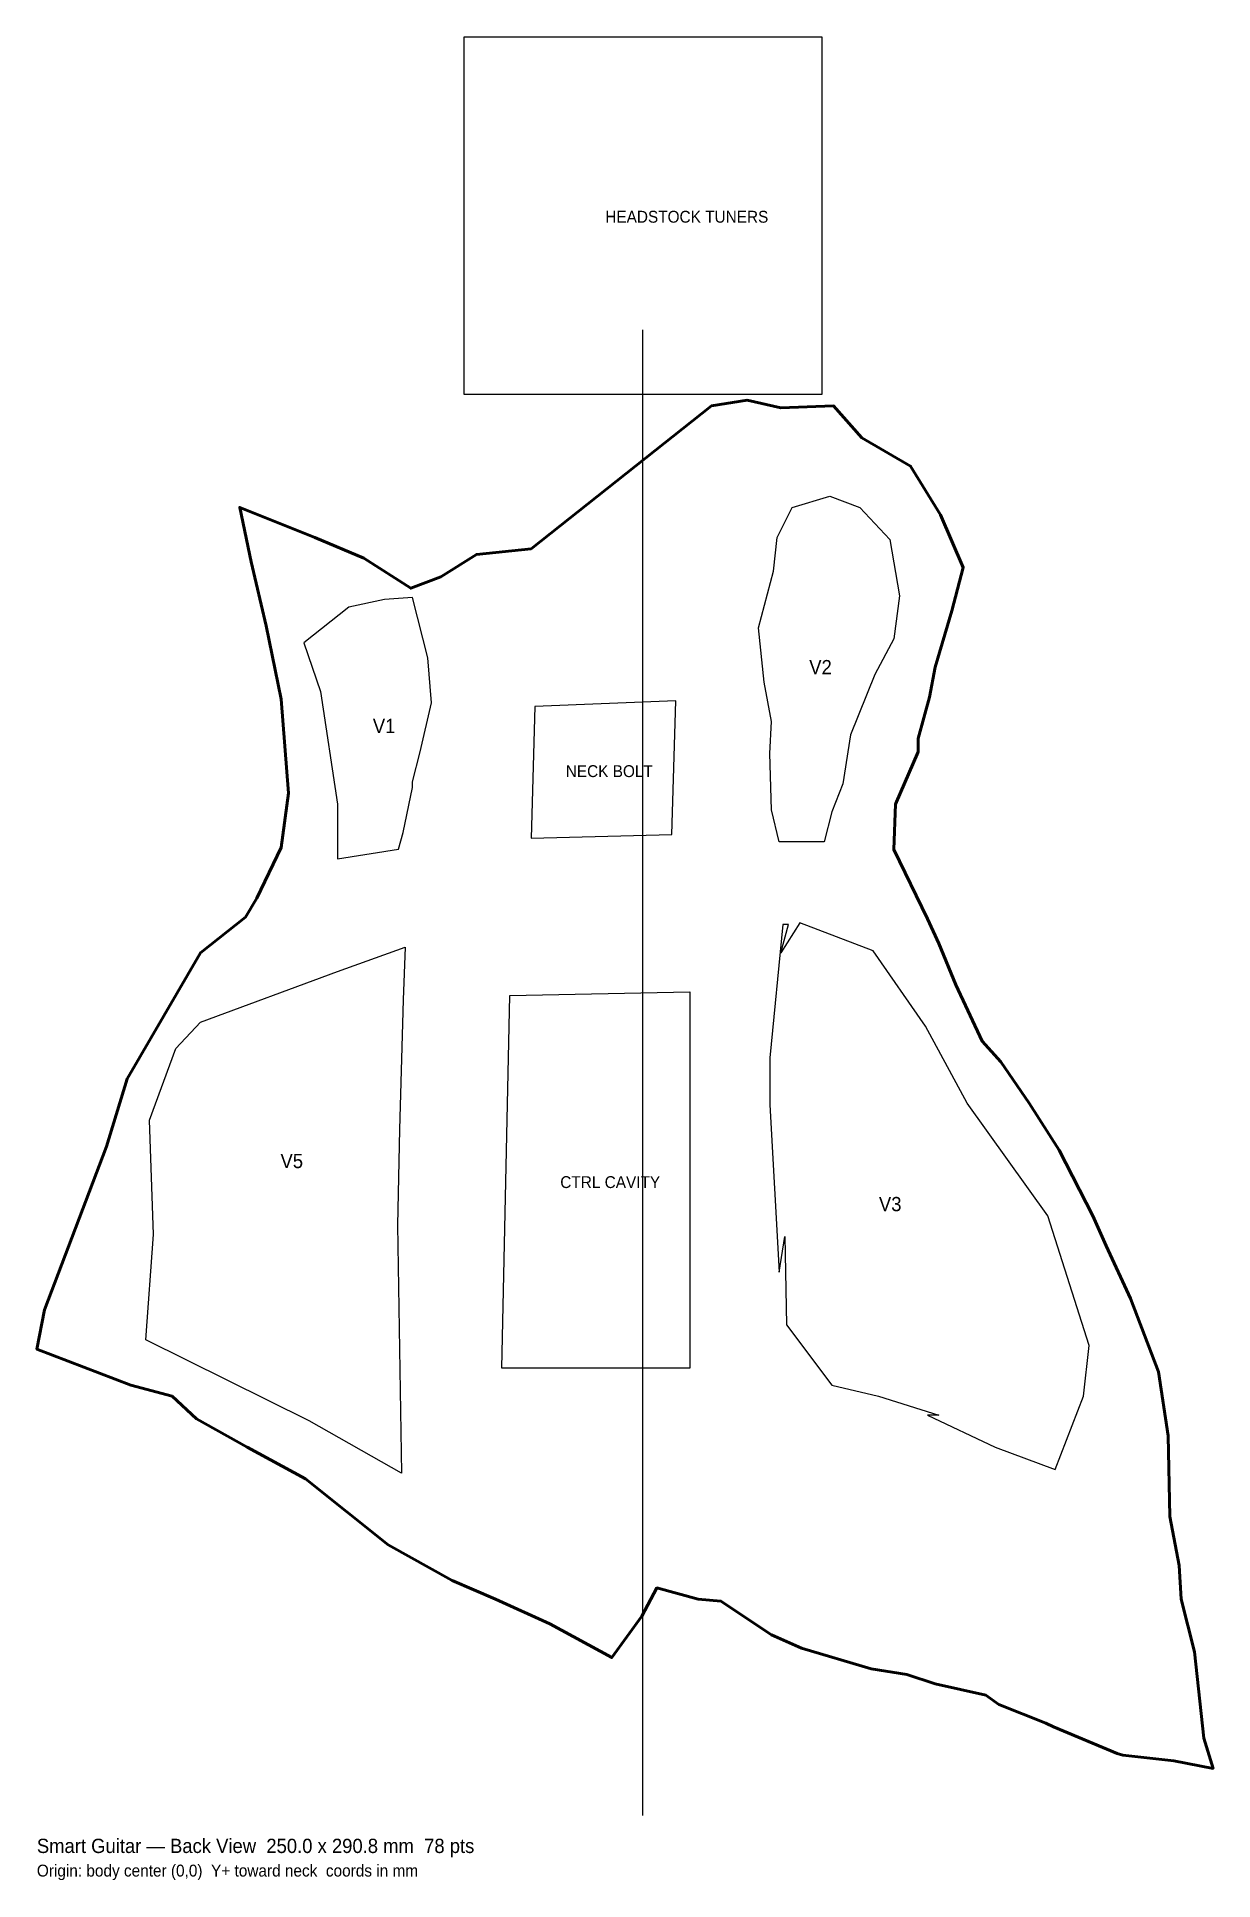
# Model space of a CAD drawing. Header units: millimetres. Extents: x -194 to 183, y -284 to 306.
import ezdxf

# ---------------------------------------------------------------- set-up
doc = ezdxf.new("R2010")
doc.units = ezdxf.units.MM
for name, color, linetype in [('ANNOTATIONS', 7, 'Continuous'), ('BODY_OUTLINE', 7, 'Continuous'), ('CENTERLINE', 8, 'Continuous'), ('CONTROL_CAVITY', 2, 'Continuous'), ('HARDWARE_REFS', 3, 'Continuous'), ('VOID_CHAMBERS', 5, 'Continuous')]:
    doc.layers.add(name, color=color, linetype=linetype)

msp = doc.modelspace()

# ---------------------------------------------------------------- linework, layer by layer
at = {"layer": 'BODY_OUTLINE', "lineweight": 50}
msp.add_lwpolyline([(-35.831, 141.921), (21.938, 187.666), (33.375, 189.475), (44.208, 187.064), (61.069, 187.666), (70.094, 177.436), (85.735, 168.41), (95.363, 152.755), (102.595, 135.909), (98.979, 122.062), (93.57, 104.011), (91.762, 94.383), (88.145, 81.139), (88.145, 76.92), (80.928, 60.074), (80.325, 45.625), (91.159, 23.355), (94.775, 15.535), (100.184, 2.29), (108.607, -15.761), (114.634, -22.375), (123.66, -35.62), (133.288, -50.672), (144.121, -71.737), (148.34, -81.365), (156.16, -98.21), (165.186, -121.686), (168.199, -142.147), (168.802, -168.033), (171.801, -183.674), (172.403, -194.507), (176.622, -211.368), (179.636, -239.047), (182.634, -248.675), (169.993, -246.264), (153.75, -244.471), (151.942, -243.868), (131.48, -235.431), (129.069, -234.24), (114.032, -228.213), (109.813, -225.2), (93.57, -221.599), (84.529, -218.585), (73.108, -216.777), (50.838, -210.162), (41.21, -205.943), (24.952, -195.11), (17.735, -194.507), (4.49, -190.906), (-0.331, -199.931), (-9.96, -213.176), (-29.819, -202.342), (-47.267, -194.507), (-61.114, -188.495), (-81.576, -177.059), (-108.065, -155.994), (-126.718, -145.764), (-142.961, -136.738), (-150.796, -129.506), (-164.026, -125.905), (-194.116, -114.468), (-191.72, -101.827), (-171.861, -49.467), (-165.231, -27.8), (-141.756, 12.521), (-127.321, 23.957), (-123.705, 29.984), (-115.885, 46.227), (-113.474, 63.691), (-115.885, 93.78), (-120.691, 117.256), (-125.513, 137.717), (-129.129, 155.166), (-105.051, 145.538), (-89.396, 138.923), (-74.359, 129.295), (-64.73, 132.896), (-53.294, 140.128), (-35.831, 141.921)], close=True, dxfattribs=at)
at = {"layer": 'CENTERLINE'}
msp.add_line((0, -263.743), (0, 212.076), dxfattribs=at)
at = {"layer": 'CONTROL_CAVITY'}
msp.add_lwpolyline([(-42.596, -1.19), (15.068, 0), (15.068, -120.54), (-45.203, -120.54)], close=True, dxfattribs=at)
at = {"layer": 'HARDWARE_REFS'}
for points in [[(-57.257, 305.871), (57.257, 305.871), (57.257, 191.358), (-57.257, 191.358)], [(9.312, 50.446), (10.502, 93.178), (-34.625, 91.37), (-35.831, 49.241)]]:
    msp.add_lwpolyline(points, close=True, dxfattribs=at)
at = {"layer": 'VOID_CHAMBERS'}
for points in [[(74.298, 101.601), (66.478, 82.344), (64.067, 66.689), (60.466, 57.664), (58.055, 48.035), (43.606, 48.035), (41.21, 58.266), (40.607, 76.332), (41.21, 86.563), (38.799, 99.19), (36.991, 116.653), (41.797, 134.704), (43.003, 145.538), (47.825, 155.166), (59.864, 158.782), (69.492, 155.166), (79.12, 144.935), (82.133, 126.884), (80.325, 113.037)], [(-94.218, 123.268), (-108.652, 111.831), (-103.243, 96.191), (-97.819, 60.074), (-97.819, 42.626), (-78.291, 45.715), (-76.754, 51.049), (-73.756, 65.499), (-73.756, 67.292), (-71.345, 76.92), (-67.729, 92.575), (-68.934, 107.025), (-73.756, 126.281), (-82.781, 125.679)], [(90.556, -10.939), (73.696, 13.124), (50.235, 22.164), (44.208, 12.521), (46.619, 21.562), (44.811, 21.562), (40.607, -21.17), (40.607, -36.222), (43.606, -89.788), (45.414, -78.351), (46.016, -106.633), (60.466, -125.905), (75.504, -129.506), (94.775, -135.533), (91.159, -135.533), (112.826, -145.764), (132.082, -152.981), (141.108, -129.506), (142.916, -113.263), (129.672, -71.737), (103.801, -35.62)], [(-158.014, -41.044), (-149.591, -18.171), (-141.756, -9.734), (-97.819, 6.509), (-76.152, 14.329), (-76.754, -2.516), (-77.96, -44.042), (-78.562, -74.735), (-77.357, -154.186), (-106.859, -137.341), (-159.219, -111.455), (-156.808, -77.749)]]:
    msp.add_lwpolyline(points, close=True, dxfattribs=at)

# ---------------------------------------------------------------- texts
at = {"layer": 'ANNOTATIONS', "width": 0.965865}
for s, height, p in [('HEADSTOCK TUNERS', 3.80945, (-12.054, 246.355)), ('V2', 4.5713, (53.268, 101.718)), ('V1', 4.5713, (-86.503, 82.884)), ('NECK BOLT', 3.8094, (-24.715, 68.798)), ('V5', 4.5713, (-116.084, -56.438)), ('CTRL CAVITY', 3.80945, (-26.47, -62.828)), ('V3', 4.5713, (75.591, -70.237)), ('Smart Guitar — Back View  250.0 x 290.8 mm  78 pts', 4.57134, (-194.116, -275.797)), ('Origin: body center (0,0)  Y+ toward neck  coords in mm', 3.80945, (-194.116, -283.33))]:
    msp.add_text(s, height=height, dxfattribs=at).set_placement(p)

doc.saveas('drawing.dxf')
